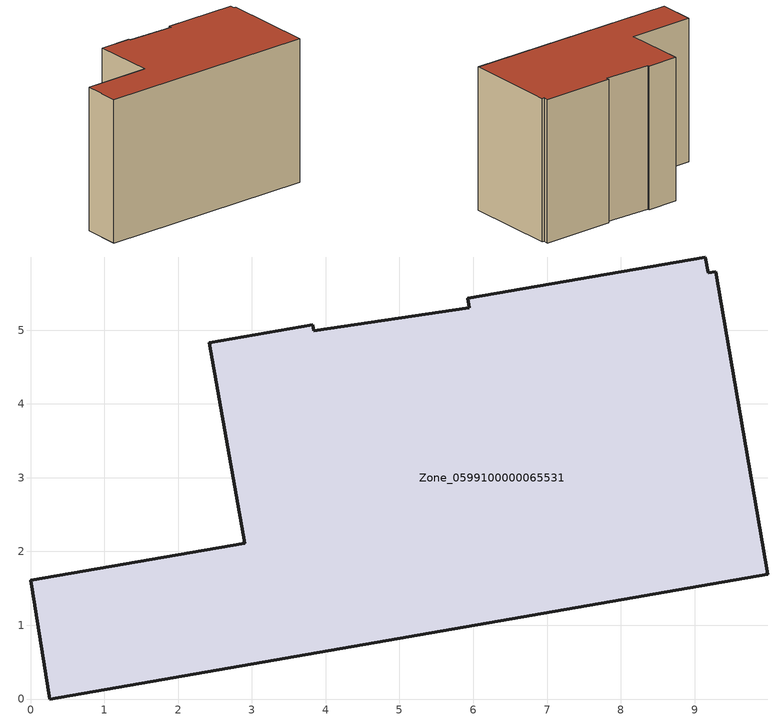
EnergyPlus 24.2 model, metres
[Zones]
Zone_0599100000065531
 floor ground (C_G): 5.95,5.3 5.92,5.43 9.15,5.99 9.18,5.78 9.29,5.79 9.99,1.69 0.26,0 0,1.61 2.9,2.11 2.42,4.83 3.82,5.07 3.84,4.99 z0
 wall outside (C_F): 2.9,2.11 0,1.61 0.26,0 9.99,1.69 9.29,5.79 9.18,5.78 9.15,5.99 5.92,5.43 5.95,5.3 3.84,4.99 3.82,5.07 2.42,4.83 2.9,2.11 z0:6.45
 roof outside (C_R): 5.95,5.3 3.84,4.99 3.82,5.07 2.42,4.83 2.9,2.11 0,1.61 0.26,0 9.99,1.69 9.29,5.79 9.18,5.78 9.15,5.99 5.92,5.43 z6.45
[BUILDING]
Pand.0599100000065531: North Axis=0; Terrain=City; Loads Convergence Tolerance Value=0.04; Temperature Convergence Tolerance Value=0.4; Solar Distribution=FullExterior; Maximum Number of Warmup Days=25; Minimum Number of Warmup Days=1
[Site:Location]
Rotterdam.The.Hague.AP_ZH_NLD Design_Conditions: Latitude=51.96; Longitude=4.45; Time Zone=1; Elevation=-4.5
[SITE:GROUNDTEMPERATURE:BUILDINGSURFACE]
18, 18, 18, 18, 18, 18, 18, 18, 18, 18, 18, 18
[MATERIAL] Thermal Absorptance=0.9; Solar Absorptance=0.7; Visible Absorptance=0.7
Name | Roughness | Thickness | Conductivity | Density | Specific Heat
G.TC.1946 | MediumSmooth | 0.15 | 1 | 540 | 1210
F.TC.1946 | Rough | 0.3 | 0.857143 | 1920 | 840
R.TC.1946 | MediumRough | 0.2 | 0.909091 | 1500 | 1000
[CONSTRUCTION]
C_G: G.TC.1946
C_F: F.TC.1946
C_R: R.TC.1946
[ZONE]
Zone_0599100000065531: Type=1; Multiplier=1; Ceiling Height=Autocalculate; Volume=Autocalculate; Floor Area=autocalculate; Part of Total Floor Area=Yes
[ZONEINFILTRATION:DESIGNFLOWRATE]
Infil_Zone_0599100000065531: Zone or ZoneList or Space or SpaceList=Zone_0599100000065531; Schedule=AlwaysOn; Design Flow Rate Calculation Method=Flow/Area; Flow Rate per Floor Area=0.003; Constant Term Coefficient=1; Temperature Term Coefficient=0; Velocity Term Coefficient=0; Velocity Squared Term Coefficient=0
[HVACTEMPLATE:ZONE:IDEALLOADSAIRSYSTEM]
Zone_0599100000065531: Maximum Heating Supply Air Temperature=50; Minimum Cooling Supply Air Temperature=13; Maximum Heating Supply Air Humidity Ratio=0.0156; Minimum Cooling Supply Air Humidity Ratio=0.0077; Heating Limit=NoLimit; Cooling Limit=NoLimit; Dehumidification Control Type=ConstantSensibleHeatRatio; Cooling Sensible Heat Ratio=0.7; Dehumidification Setpoint=60; Humidification Control Type=None; Humidification Setpoint=30; Outdoor Air Method=None; Outdoor Air Flow Rate per Person=0.00944; Outdoor Air Flow Rate per Zone Floor Area=0; Outdoor Air Flow Rate per Zone=0; Demand Controlled Ventilation Type=None; Outdoor Air Economizer Type=NoEconomizer; Heat Recovery Type=None; Sensible Heat Recovery Effectiveness=0.7; Latent Heat Recovery Effectiveness=0.65
[ZONECONTROL:THERMOSTAT]
ThermostatControl_Zone_0599100000065531: Zone or ZoneList=Zone_0599100000065531; Control Type Schedule=DualSetpointControlType; Control 1=Thermostat_Zone_0599100000065531; Temperature Difference Between Cutout And Setpoint=0
[THERMOSTATSETPOINT:DUALSETPOINT]
Thermostat_Zone_0599100000065531: Heating Setpoint Temperature Schedule=HeatingSetpoint_Zone_0599100000065531; Cooling Setpoint Temperature Schedule=CoolingSetpoint_Zone_0599100000065531
[SCHEDULE:COMPACT]
HeatingSetpoint_Zone_0599100000065531: Through: 12/31, For: AllDays, Until: 24:00, 21
CoolingSetpoint_Zone_0599100000065531: Through: 12/31, For: AllDays, Until: 24:00, 24
DualSetpointControlType: Through: 12/31, For: AllDays, Until: 24:00, 4
AlwaysOn: Through: 12/31, For: AllDays, Until: 24:00, 1
